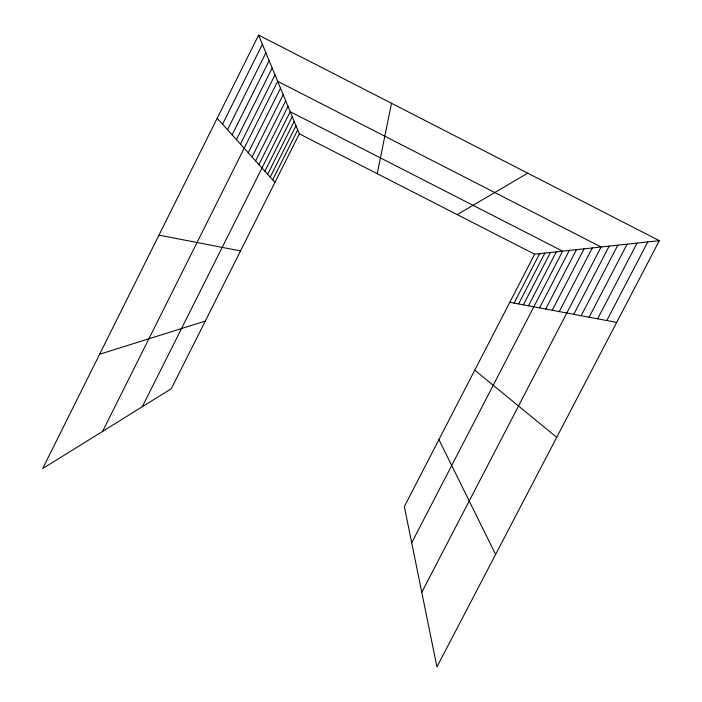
<?xml version="1.0" encoding="UTF-8"?>
<svg xmlns="http://www.w3.org/2000/svg" width="702" height="702" viewBox="0 0 702 702"><rect width="100%" height="100%" fill="white"/><g stroke="black" fill="none" stroke-linecap="round" stroke-linejoin="round"><path stroke-width="1.05" d="M377.211 173.666L391.497 103.282M258.599 35.1L42.664 468.594L171.288 388.732L299.333 133.836L258.599 35.1L659.336 240.681L436.934 666.9L404.343 506.581L534.626 254.203L659.336 240.681M222.552 124.193L262.381 44.279M227.518 129.712L265.891 52.782M232.134 134.837L269.147 60.679M236.425 139.601L272.183 68.024M240.435 144.059L275.008 74.886M102.58 431.397L277.659 81.3L601.079 246.999L421.779 592.339M248.262 152.755L280.528 88.268M252.053 156.967L283.204 94.744M255.589 160.89L285.696 100.79M258.898 164.566L288.031 106.432M142.304 406.73L290.207 111.723L562.618 251.167L411.705 542.795M264.9 171.235L292.26 116.69M267.637 174.271L294.182 121.358M270.209 177.132L295.998 125.755M272.648 179.835L297.718 129.905M514.083 303.08L539.601 253.659M518.594 303.922L544.857 253.089M523.367 304.826L550.429 252.492M528.439 305.782L556.335 251.851M539.566 307.88L569.313 250.438M545.691 309.029L576.447 249.666M552.237 310.266L584.09 248.841M559.257 311.591L592.277 247.955M573.745 314.32L609.178 246.121M581.159 315.716L617.83 245.182M589.092 317.207L627.097 244.173M597.613 318.813L637.056 243.094M606.791 320.542L647.762 241.936M457.204 214.593L527.746 173.175M99.623 354.247L205.274 321.086M509.81 302.272L616.689 322.411M158.959 235.135L240.514 250.93M299.333 133.836L534.626 254.203M474.78 370.13L556.712 437.346M217.181 118.234L274.947 182.388M438.917 439.592L495.603 554.466"/></g></svg>
